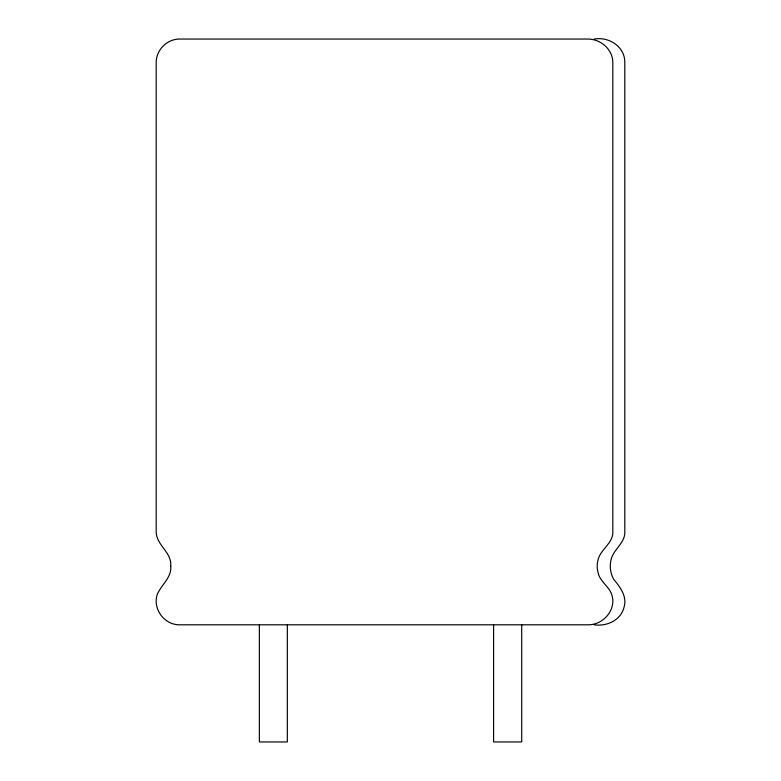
<?xml version="1.0" encoding="UTF-8"?>
<svg xmlns="http://www.w3.org/2000/svg" width="781" height="781" viewBox="0 0 781 781"><rect width="100%" height="100%" fill="white"/><g stroke="black" fill="none" stroke-linecap="round" stroke-linejoin="round"><path stroke-width="1.17" d="M594.185 39.05C608.838 36.404 625.064 46.694 624.8 62.48L624.8 531.08C625.659 542.883 613.69 548.858 611.142 559.421C609.375 566.088 610.342 573.381 613.759 579.365C620.26 587.244 627.407 596.489 623.999 607.433C620.71 620.436 606.671 626.616 594.185 624.8M521.708 624.8L521.708 741.95L493.592 741.95L493.592 624.8M287.34 624.8L287.34 741.95L259.36 741.95L259.36 624.8M170.756 566.225C171.771 578.184 160.525 585.115 157.001 595.307C152.891 609.57 164.791 625.073 179.63 624.8L587.673 624.8C602.717 625.278 616.443 610.303 611.962 595.307C609.522 586.551 600.198 582.001 598.158 573.029A24.562 24.562 0 0 1 598.158 559.421C600.96 548.731 613.602 543.156 612.821 531.08L612.821 62.48C612.782 49.301 600.482 38.904 587.673 39.05L179.63 39.05C167.095 38.972 156.122 49.945 156.2 62.48L156.2 531.08C155.673 544.962 172.064 552.021 170.756 566.225"/></g></svg>
